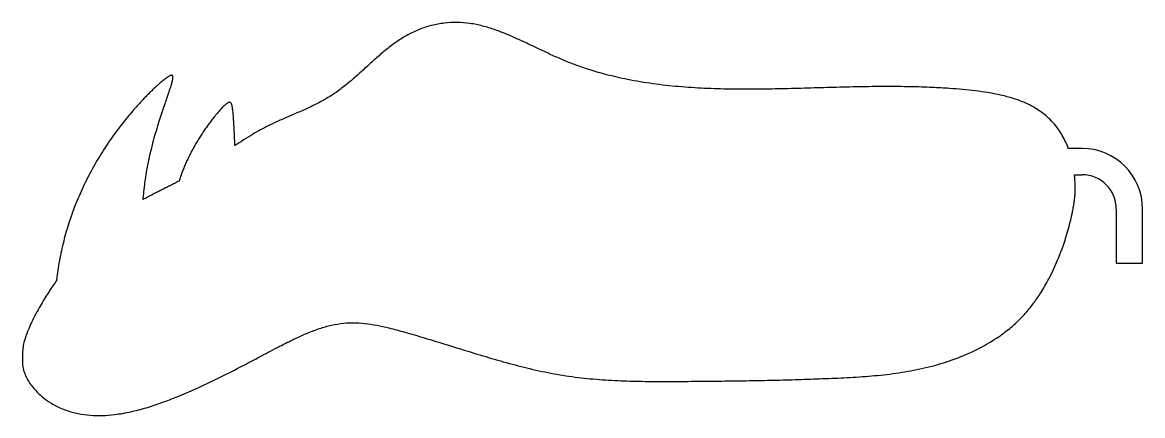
# Model space of a CAD drawing. Header units: millimetres. Extents: x -300 to 19, y 32 to 144.
import ezdxf

# ---------------------------------------------------------------- set-up
doc = ezdxf.new("R2010")
doc.units = ezdxf.units.MM
doc.layers.add('outline', color=7, linetype='Continuous')

msp = doc.modelspace()

# ---------------------------------------------------------------- linework, layer by layer
at = {"layer": 'outline'}
for p, q in [((1.93, 107.77), (-2, 107.77)), ((-0.26, 100.26), (1.93, 100.26)), ((11.65, 90.53), (11.65, 75.12)), ((19.17, 75.12), (19.17, 90.53)), ((11.65, 75.12), (19.17, 75.12))]:
    msp.add_line(p, q, dxfattribs=at)
for radius in [17.24, 9.73]:
    msp.add_arc((1.93, 90.53), radius, 0, 90, dxfattribs=at)
for points, knots in [([(-2, 107.77), (-2.23, 108.38), (-3.01, 110.27), (-4.83, 113.48), (-7.69, 116.67), (-10.98, 119.11), (-14.25, 120.8), (-17.71, 122.06), (-21.27, 122.99), (-24.88, 123.69), (-28.52, 124.2), (-32.18, 124.58), (-36.25, 124.9), (-41.15, 125.17), (-47.27, 125.36), (-54.22, 125.42), (-61.57, 125.33), (-68.93, 125.15), (-76.28, 124.93), (-83.63, 124.73), (-90.98, 124.6), (-98.34, 124.62), (-105.69, 124.84), (-113.03, 125.31), (-120.34, 126.12), (-127.19, 127.26), (-133.17, 128.63), (-137.88, 129.98), (-141.75, 131.29), (-145.18, 132.61), (-148.55, 134.08), (-152.25, 135.81), (-156.3, 137.76), (-160.76, 139.81), (-164.93, 141.48), (-168.84, 142.69), (-172.44, 143.44), (-176.11, 143.73), (-179.79, 143.54), (-183.41, 142.87), (-186.91, 141.73), (-190.24, 140.17), (-193.37, 138.22), (-196.29, 135.98), (-199.08, 133.59), (-201.8, 131.12), (-204.52, 128.64), (-207.29, 126.23), (-210.2, 123.96), (-213.29, 121.97), (-216.53, 120.24), (-219.87, 118.68), (-223.25, 117.23), (-226.44, 115.87), (-229.22, 114.59), (-231.59, 113.39), (-233.91, 112.08), (-236.31, 110.61), (-238.19, 109.38), (-239.21, 108.7), (-239.41, 108.57)], [0.0000005, 0.0000005, 0.0000005, 0.0000005, 0.0075815, 0.02381, 0.0428576, 0.0571434, 0.0714291, 0.0857148, 0.1000005, 0.1142862, 0.1285719, 0.1428576, 0.1571434, 0.176191, 0.2000005, 0.2285719, 0.2571434, 0.2857148, 0.3142862, 0.3428576, 0.3714291, 0.4000005, 0.4285719, 0.4571434, 0.4857148, 0.5142862, 0.5380957, 0.5571434, 0.5714291, 0.5857148, 0.6000005, 0.6142862, 0.6333338, 0.6523814, 0.6714291, 0.6857148, 0.7000005, 0.7142862, 0.7285719, 0.7428576, 0.7571434, 0.7714291, 0.7857148, 0.8000005, 0.8142862, 0.8285719, 0.8428576, 0.8571434, 0.8714291, 0.8857148, 0.9000005, 0.9142862, 0.9285719, 0.9428576, 0.9547624, 0.9642862, 0.97381, 0.9857148, 0.9971809, 1, 1, 1, 1]), ([(-265.57, 93.21), (-265.55, 93.36), (-265.48, 94.31), (-265.3, 96.2), (-264.97, 98.89), (-264.51, 101.71), (-263.96, 104.51), (-263.32, 107.29), (-262.6, 110.06), (-261.82, 112.8), (-261.02, 115.38), (-260.29, 117.64), (-259.69, 119.45), (-259.18, 120.95), (-258.74, 122.23), (-258.36, 123.35), (-258.06, 124.26), (-257.82, 125.01), (-257.62, 125.65), (-257.45, 126.23), (-257.32, 126.68), (-257.23, 127.07), (-257.16, 127.4), (-257.12, 127.69), (-257.1, 127.93), (-257.09, 128.13), (-257.11, 128.31), (-257.17, 128.48), (-257.3, 128.61), (-257.49, 128.63), (-257.66, 128.59), (-257.83, 128.54), (-258.01, 128.45), (-258.22, 128.34), (-258.48, 128.19), (-258.79, 127.98), (-259.18, 127.7), (-259.65, 127.33), (-260.17, 126.91), (-260.71, 126.44), (-261.25, 125.97), (-261.83, 125.44), (-262.53, 124.79), (-263.39, 123.96), (-264.34, 123.01), (-265.34, 121.99), (-266.31, 120.95), (-267.38, 119.78), (-268.64, 118.35), (-270.18, 116.53), (-271.86, 114.42), (-273.58, 112.14), (-275.23, 109.81), (-276.81, 107.43), (-278.31, 105.01), (-279.75, 102.54), (-281.1, 100.02), (-282.38, 97.47), (-283.57, 94.87), (-284.68, 92.24), (-285.7, 89.58), (-286.64, 86.88), (-287.48, 84.15), (-288.23, 81.39), (-288.89, 78.61), (-289.45, 75.81), (-289.88, 73.14), (-290.13, 71.26), (-290.24, 70.31), (-290.25, 70.16)], [0.000001, 0.000001, 0.000001, 0.000001, 0.004285, 0.027037, 0.054064, 0.081091, 0.108118, 0.135145, 0.162172, 0.189199, 0.216226, 0.238748, 0.256766, 0.27028, 0.283793, 0.295055, 0.304064, 0.31082, 0.317577, 0.323208, 0.327712, 0.331091, 0.334469, 0.337284, 0.339537, 0.341226, 0.342915, 0.344604, 0.346293, 0.347982, 0.349672, 0.351361, 0.35305, 0.355302, 0.358118, 0.361496, 0.366, 0.371631, 0.378388, 0.385145, 0.391901, 0.398658, 0.407667, 0.418928, 0.432442, 0.445955, 0.459469, 0.472982, 0.491, 0.513523, 0.54055, 0.567577, 0.594604, 0.621631, 0.648658, 0.675685, 0.702712, 0.729739, 0.756766, 0.783793, 0.81082, 0.837847, 0.864874, 0.891901, 0.918928, 0.945955, 0.972982, 0.995733, 1.000008, 1.000008, 1.000008, 1.000008]), ([(-239.41, 108.57), (-239.44, 109.04), (-239.49, 109.99), (-239.56, 111.4), (-239.63, 112.82), (-239.7, 114.16), (-239.76, 115.35), (-239.82, 116.29), (-239.88, 117.08), (-239.93, 117.79), (-240, 118.46), (-240.07, 119.04), (-240.14, 119.51), (-240.22, 119.9), (-240.31, 120.22), (-240.42, 120.5), (-240.54, 120.7), (-240.68, 120.84), (-240.85, 120.92), (-241.03, 120.92), (-241.22, 120.87), (-241.43, 120.76), (-241.68, 120.6), (-241.95, 120.4), (-242.22, 120.17), (-242.51, 119.9), (-242.85, 119.57), (-243.26, 119.15), (-243.71, 118.65), (-244.18, 118.12), (-244.69, 117.51), (-245.29, 116.78), (-246.02, 115.85), (-246.83, 114.78), (-247.66, 113.63), (-248.47, 112.46), (-249.25, 111.27), (-250.01, 110.07), (-250.73, 108.84), (-251.43, 107.61), (-252.1, 106.35), (-252.73, 105.08), (-253.33, 103.79), (-253.9, 102.49), (-254.42, 101.17), (-254.91, 99.83), (-255.2, 98.93), (-255.34, 98.48)], [0.0000005, 0.0000005, 0.0000005, 0.0000005, 0.0357085, 0.0714228, 0.1071371, 0.1428514, 0.1726133, 0.1964228, 0.2142799, 0.2321371, 0.2499942, 0.2648752, 0.2767799, 0.2857085, 0.2946371, 0.3020775, 0.3080299, 0.3124942, 0.3169585, 0.3214228, 0.3258871, 0.3318395, 0.3392799, 0.3482085, 0.3571371, 0.3660656, 0.3779704, 0.3928514, 0.4107085, 0.4285656, 0.4464228, 0.4702323, 0.4999942, 0.5357085, 0.5714228, 0.6071371, 0.6428514, 0.6785656, 0.7142799, 0.7499942, 0.7857085, 0.8214228, 0.8571371, 0.8928514, 0.9285656, 0.9642799, 0.9999938, 0.9999938, 0.9999938, 0.9999938]), ([(-0.91, 89.19), (-0.86, 89.42), (-0.77, 89.87), (-0.64, 90.56), (-0.52, 91.24), (-0.4, 91.93), (-0.3, 92.62), (-0.21, 93.31), (-0.13, 93.96), (-0.07, 94.54), (-0.03, 95.04), (-0.02, 95.55), (-0.02, 96.13), (-0.03, 96.78), (-0.05, 97.48), (-0.08, 98.18), (-0.12, 98.87), (-0.18, 99.56), (-0.23, 100.03), (-0.26, 100.26)], [0.0000069, 0.0000069, 0.0000069, 0.0000069, 0.0625069, 0.1250069, 0.1875069, 0.2500069, 0.3125069, 0.3750069, 0.4375069, 0.4895902, 0.5312569, 0.5729236, 0.6250069, 0.6875069, 0.7500069, 0.8125069, 0.8750069, 0.9375069, 1, 1, 1, 1]), ([(-255.34, 98.48), (-255.55, 98.36), (-255.97, 98.14), (-256.61, 97.81), (-257.25, 97.48), (-257.89, 97.16), (-258.54, 96.83), (-259.18, 96.51), (-259.82, 96.19), (-260.46, 95.86), (-261.1, 95.54), (-261.75, 95.21), (-262.39, 94.89), (-263.03, 94.56), (-263.66, 94.23), (-264.3, 93.89), (-264.93, 93.55), (-265.35, 93.32), (-265.57, 93.21)], [-0.000042, -0.000042, -0.000042, -0.000042, 0.06246, 0.12496, 0.18746, 0.24996, 0.31246, 0.37496, 0.43746, 0.49996, 0.56246, 0.62496, 0.68746, 0.74996, 0.81246, 0.87496, 0.93746, 1.000001, 1.000001, 1.000001, 1.000001]), ([(-290.25, 70.16), (-290.6, 69.67), (-291.71, 68.07), (-293.61, 65.15), (-295.56, 61.83), (-297.07, 58.91), (-298.03, 56.79), (-298.72, 55.08), (-299.19, 53.71), (-299.51, 52.59), (-299.72, 51.65), (-299.86, 50.79), (-299.93, 49.92), (-299.95, 49.05), (-299.97, 48.17), (-299.98, 47.3), (-299.97, 46.43), (-299.88, 45.56), (-299.69, 44.71), (-299.41, 43.79), (-298.96, 42.71), (-298.27, 41.43), (-297.33, 40.08), (-296.2, 38.75), (-294.81, 37.4), (-292.99, 35.95), (-290.52, 34.41), (-287.5, 33.08), (-284.12, 32.17), (-280.66, 31.71), (-277.18, 31.64), (-273.31, 31.95), (-269.11, 32.69), (-264.62, 33.87), (-260.2, 35.34), (-255.5, 37.15), (-250.17, 39.45), (-244.21, 42.27), (-238, 45.43), (-232.18, 48.51), (-227.05, 51.25), (-222.9, 53.34), (-219.37, 54.95), (-216.13, 56.23), (-212.8, 57.27), (-209.38, 57.95), (-205.89, 58.17), (-202.41, 57.97), (-198.96, 57.43), (-195.18, 56.57), (-190.69, 55.35), (-185.12, 53.72), (-178.82, 51.78), (-172.16, 49.71), (-165.49, 47.69), (-158.77, 45.83), (-151.99, 44.21), (-145.13, 42.94), (-138.2, 42.12), (-131.24, 41.64), (-124.27, 41.42), (-117.3, 41.37), (-110.33, 41.42), (-103.35, 41.48), (-96.38, 41.56), (-89.41, 41.68), (-82.44, 41.84), (-75.47, 42.05), (-68.5, 42.32), (-61.53, 42.66), (-54.58, 43.24), (-47.67, 44.19), (-40.85, 45.65), (-34.19, 47.72), (-28.13, 50.32), (-23.07, 53.21), (-19.3, 55.94), (-16.39, 58.49), (-13.97, 61), (-11.78, 63.72), (-9.6, 66.92), (-7.28, 70.95), (-4.82, 76.22), (-2.78, 81.85), (-1.54, 86.33), (-1.04, 88.6), (-0.91, 89.19)], [0, 0, 0, 0, 0.005032, 0.016026, 0.028846, 0.036859, 0.04327, 0.048077, 0.052084, 0.055289, 0.057693, 0.060096, 0.0625, 0.064904, 0.067308, 0.069712, 0.072116, 0.07452, 0.076923, 0.079327, 0.082532, 0.086539, 0.091346, 0.096154, 0.100962, 0.107372, 0.115385, 0.125, 0.134616, 0.144231, 0.153846, 0.163462, 0.176282, 0.189103, 0.201923, 0.214744, 0.23077, 0.25, 0.269231, 0.288462, 0.304487, 0.317308, 0.326923, 0.336539, 0.346154, 0.35577, 0.365385, 0.375, 0.384616, 0.394231, 0.407052, 0.423077, 0.442308, 0.461539, 0.48077, 0.5, 0.519231, 0.538462, 0.557693, 0.576923, 0.596154, 0.615385, 0.634616, 0.653846, 0.673077, 0.692308, 0.711539, 0.73077, 0.75, 0.769231, 0.788462, 0.807693, 0.826923, 0.846154, 0.865385, 0.881411, 0.894231, 0.903846, 0.913462, 0.923077, 0.932693, 0.945513, 0.961539, 0.98077, 0.994969, 1, 1, 1, 1])]:
    msp.add_open_spline(points, degree=3, knots=knots, dxfattribs=at)

doc.saveas('drawing.dxf')
